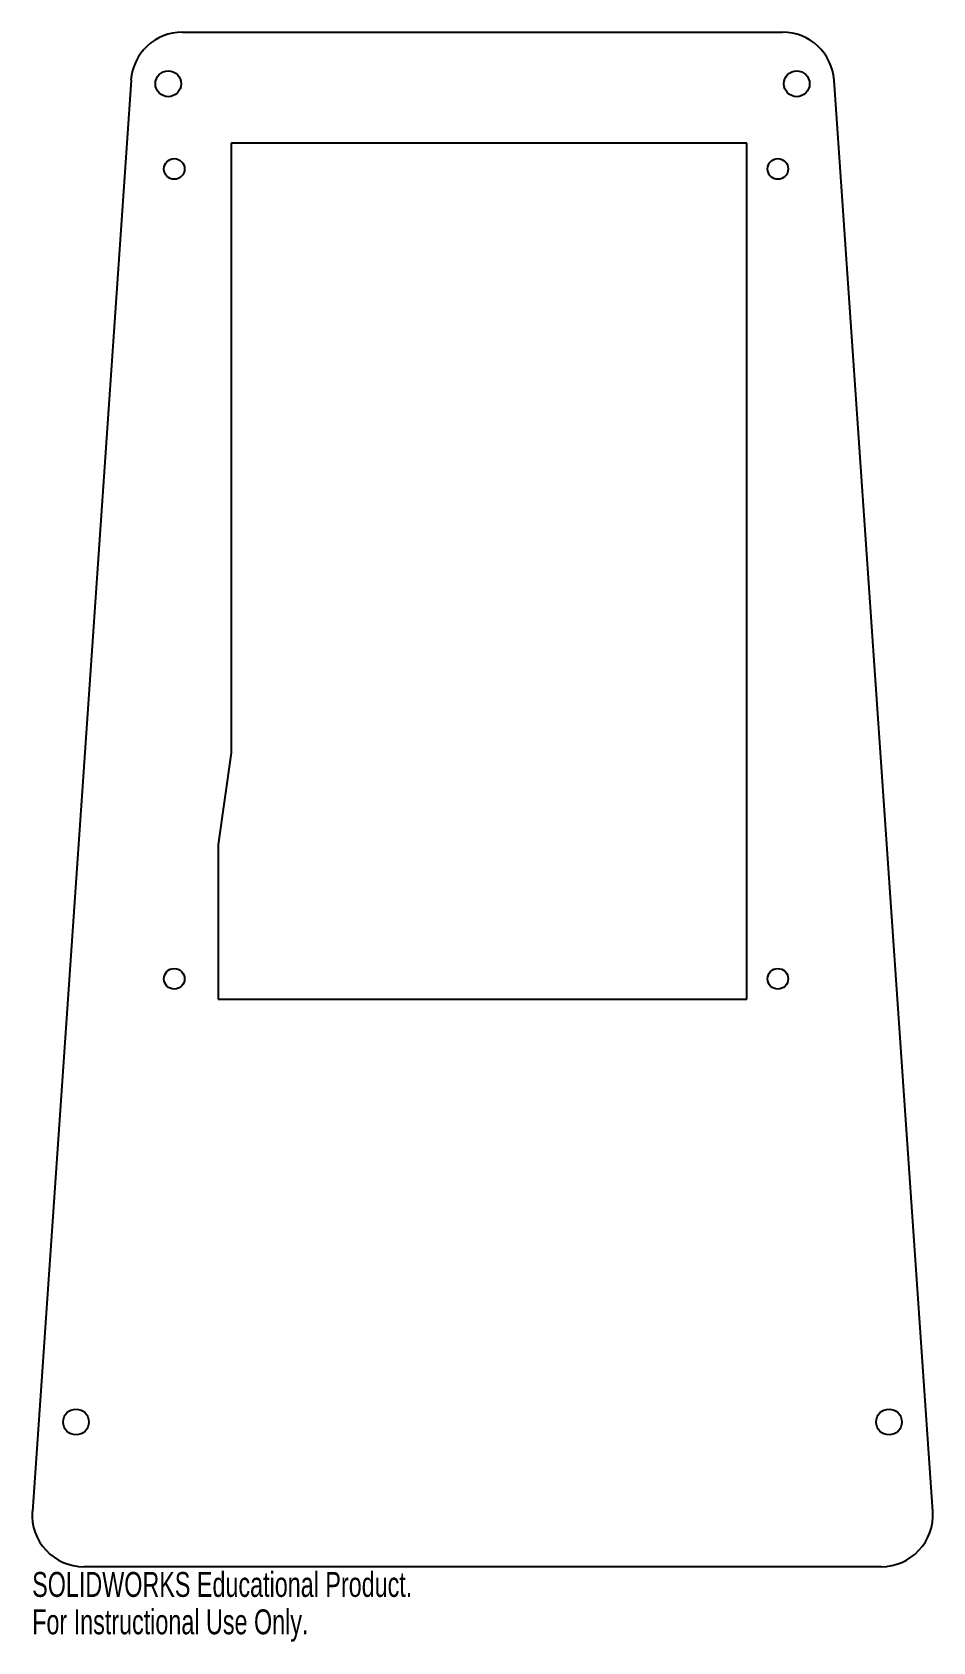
# Paper-space layout '_Front' of a CAD drawing. Header units: millimetres. Extents: x -87 to 87, y -15 to 298.
import ezdxf

# ---------------------------------------------------------------- set-up
doc = ezdxf.new("R2010")
doc.units = ezdxf.units.MM
doc.styles.add('SLDTEXTSTYLE0', font='TXT', dxfattribs={"width": 0.7})

psp = doc.layouts.new('_Front')

# ---------------------------------------------------------------- linework, layer by layer
at = {"color": 7, "linetype": 'Continuous', "lineweight": 25}
for p, q in [((-58.16, 297.5), (58.16, 297.5)), ((-68.13, 288.19), (-87.26, 10.69)), ((68.13, 288.19), (87.26, 10.69)), ((51.25, 275.98), (-48.75, 275.98)), ((-48.75, 275.98), (-48.75, 157.79)), ((51.25, 110), (51.25, 275.98)), ((-48.75, 157.79), (-51.25, 140)), ((-51.25, 140), (-51.25, 110)), ((-51.25, 110), (51.25, 110)), ((77.29, 0), (-77.29, 0))]:
    psp.add_line(p, q, dxfattribs=at)
for centre, radius in [((-60.91, 287.5), 2.5), ((60.91, 287.5), 2.5), ((-59.75, 270.98), 2), ((57.25, 270.98), 2), ((-59.75, 113.98), 2), ((57.25, 113.98), 2), ((-78.8, 28.05), 2.5), ((78.8, 28.05), 2.5)]:
    psp.add_circle(centre, radius, dxfattribs=at)
for centre, start, end in [((-58.16, 287.5), 90, 176.0567), ((58.16, 287.5), 3.9433, 90), ((-77.29, 10), 176.0567, 270), ((77.29, 10), 270, 3.9433)]:
    psp.add_arc(centre, 10, start, end, dxfattribs=at)

# ---------------------------------------------------------------- texts
at = {"color": 7, "linetype": 'Continuous', "char_height": 4.8336, "attachment_point": 1, "style": 'SLDTEXTSTYLE0'}
for s, insert in [('SOLIDWORKS Educational Product.', (-87.29, -1.02)), ('For Instructional Use Only.', (-87.29, -8.27))]:
    psp.add_mtext(s, dxfattribs=dict(at, insert=insert))

doc.saveas('drawing.dxf')
